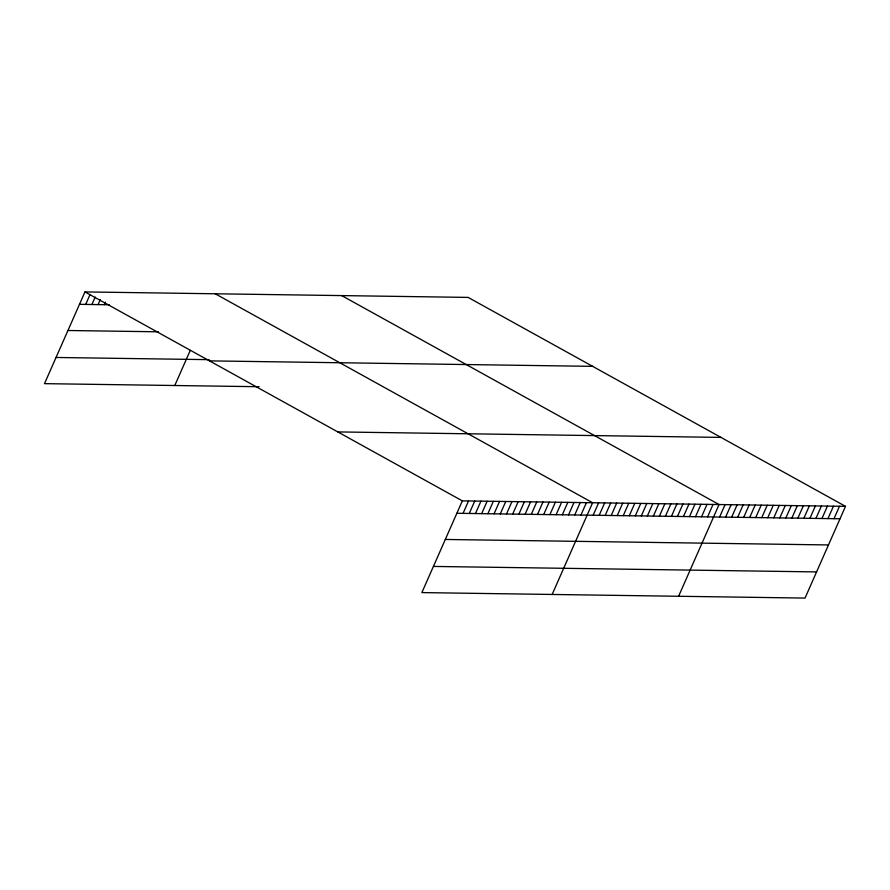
<?xml version="1.0" encoding="UTF-8"?>
<svg xmlns="http://www.w3.org/2000/svg" width="890" height="890" viewBox="0 0 890 890"><rect width="100%" height="100%" fill="white"/><g stroke="black" fill="none" stroke-linecap="round" stroke-linejoin="round"><path stroke-width="1.33" d="M845.5 506.354L462.333 500.87L421.871 592.595L805.038 598.08L845.5 506.354L468.129 297.405L84.962 291.92L44.5 383.646L259.079 386.716M85.685 304.425L90.068 294.49M91.892 304.514L95.174 297.06M98.089 304.603L100.281 299.63M104.297 304.692L105.387 302.2M174.774 385.515L190.282 350.349M463.056 513.374L468.529 500.959M469.264 513.463L474.737 501.048M475.46 513.552L480.945 501.137M481.668 513.641L487.142 501.226M487.876 513.73L493.349 501.315M494.072 513.819L499.557 501.404M500.28 513.908L505.754 501.493M506.488 513.997L511.961 501.582M512.684 514.086L518.169 501.671M518.892 514.175L524.366 501.76M525.1 514.264L530.574 501.849M531.297 514.353L536.77 501.938M537.504 514.442L542.978 502.027M543.701 514.531L549.186 502.116M549.909 514.62L555.382 502.205M556.116 514.709L561.59 502.294M562.313 514.798L567.798 502.383M568.521 514.887L573.994 502.472M574.729 514.976L580.202 502.561M580.925 515.065L586.41 502.65M552.145 594.464L592.606 502.739L215.235 293.778M593.152 515.232L598.625 502.817M599.17 515.321L604.655 502.906M605.2 515.41L610.673 502.995M611.219 515.499L616.692 503.084M617.237 515.577L622.711 503.161M623.256 515.666L628.74 503.251M629.286 515.755L634.759 503.34M635.304 515.844L640.778 503.417M641.323 515.922L646.796 503.506M647.341 516.011L652.815 503.595M653.36 516.1L658.845 503.684M659.39 516.189L664.863 503.762M665.409 516.267L670.882 503.851M671.427 516.356L676.901 503.94M677.446 516.445L682.93 504.029M683.476 516.523L688.949 504.107M689.494 516.612L694.968 504.196M695.513 516.701L700.986 504.285M701.531 516.79L707.016 504.374M707.561 516.868L713.035 504.452M678.592 596.278L719.053 504.541L341.682 295.591M719.598 517.046L725.072 504.63M725.617 517.135L731.102 504.719M731.647 517.212L737.12 504.797M737.665 517.301L743.139 504.886M743.684 517.39L749.158 504.975M749.703 517.479L755.176 505.064M755.721 517.557L761.206 505.142M761.751 517.646L767.225 505.231M767.77 517.735L773.243 505.32M773.788 517.824L779.262 505.409M779.807 517.902L785.292 505.487M785.837 517.991L791.31 505.576M791.855 518.08L797.329 505.665M797.874 518.169L803.347 505.754M803.893 518.247L809.377 505.832M809.922 518.336L815.396 505.921M815.941 518.425L821.414 506.01M821.96 518.514L827.433 506.099M827.978 518.592L833.463 506.176M834.008 518.681L839.481 506.265M79.477 304.336L109.259 304.758M67.94 330.502L158.509 331.803M56.048 357.469L209.206 359.66M209.495 360.873L592.662 366.357M337.8 431.917L720.967 437.402M456.859 513.285L840.027 518.77M445.311 539.462L828.479 544.947M433.419 566.429L816.586 571.914M84.962 291.92L462.333 500.87"/></g></svg>
